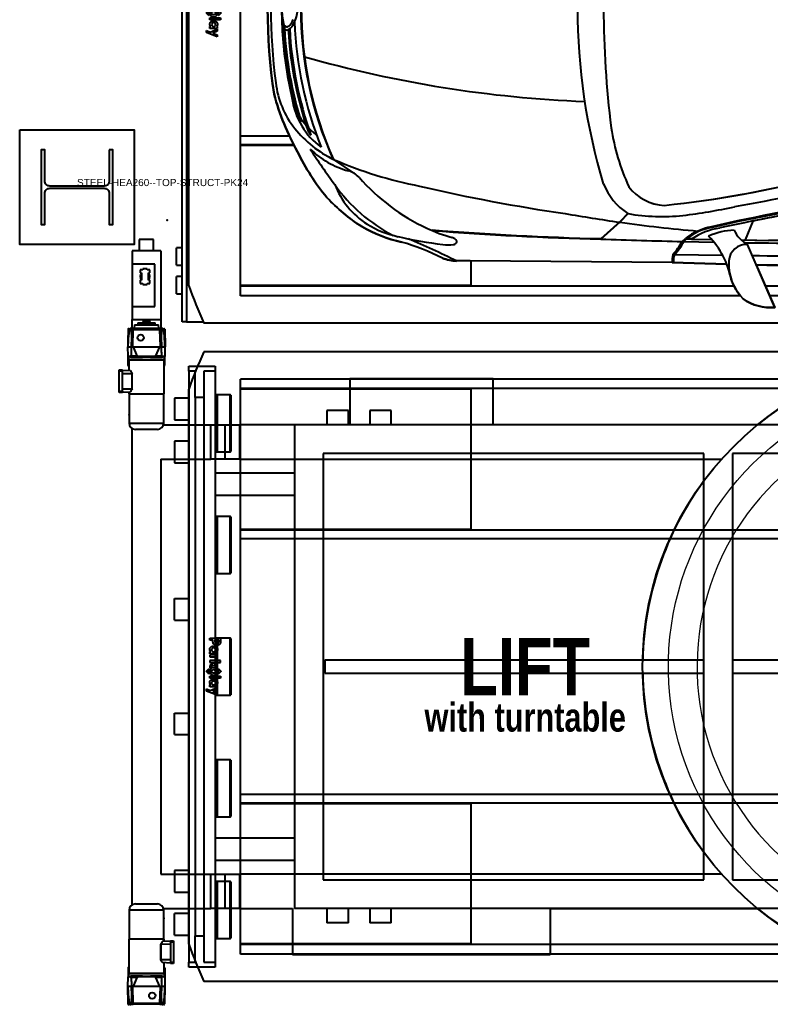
# Model space of a CAD drawing. Header units: millimetres. Extents: x 1600 to 11192, y 921 to 14160.
# Drawn here: x 4750.1 to 5012.2, y 5494.2 to 5838.5 of the extents above; entities that cross this region are included whole.
import ezdxf

# ---------------------------------------------------------------- set-up
doc = ezdxf.new("R2010")
doc.units = ezdxf.units.MM
doc.linetypes.add('PHANTOM', pattern=[12.7, 6.35, -1.27, 1.27, -1.27, 1.27, -1.27])
for name, color, linetype in [('PK24-LABEL', 7, 'Continuous'), ('PK24-LOGO', 7, 'Continuous'), ('PK24E', 7, 'Continuous'), ('PK24E-COMP-CAR', 7, 'Continuous'), ('PK24E-DATA', 7, 'Continuous'), ('PK24E-STRUCT-STEEL', 254, 'Continuous'), ('PKE24E-HIDDEN', 7, 'Continuous')]:
    doc.layers.add(name, color=color, linetype=linetype)
for name, color, linetype, true_color in [('PK24E-COMP-PALLET', 132, 'Continuous', 0x00b7c8), ('PK24E-HELPER', 253, 'PHANTOM', 0xa1a1a1), ('PK24E-SYS-LIFT', 31, 'Continuous', 0xffcc5a), ('PK24E-SYS-SHELF', 31, 'Continuous', 0xffcc5a)]:
    doc.layers.add(name, color=color, linetype=linetype, true_color=true_color)
doc.layers.add('PK24E-TTARROW', color=20, linetype='Continuous', lineweight=20, true_color=0xf54b32)
doc.styles.add('Impact', font='impact.ttf', dxfattribs={"height": 5})
doc.styles.get("Standard").update_dxf_attribs({"font": 'arial.ttf'})

# ---------------------------------------------------------------- blocks, each defined once
blk = doc.blocks.new('ELIFTTT-CHASIS--TOP-COMP-PKE24')
at = {"layer": 'PK24E-SYS-LIFT'}
for p, q in [((-284.75, 149.25), (-284.75, 145.25)), ((-283.91, 149.25), (-284.75, 149.25)), ((-279.75, 149.25), (-283.91, 149.25)), ((-279.75, 145.25), (-279.75, 149.25)), ((-287.25, 145.25), (-287.25, 140.65)), ((-277.25, 145.25), (-287.25, 145.25)), ((-277.25, 145.25), (-277.25, 121.25)), ((-279.35, 140.65), (-287.25, 140.65)), ((-287.25, 140.65), (-287.25, 125.85)), ((-284.4, 138.62), (-284.4, 137.52)), ((-283.48, 138.62), (-284.4, 138.62)), ((-283.48, 138.95), (-283.48, 138.62)), ((-282.02, 138.95), (-283.48, 138.95)), ((-282.02, 138.62), (-282.02, 138.95)), ((-281.1, 138.62), (-282.02, 138.62)), ((-281.1, 137.52), (-281.1, 138.62)), ((-279.35, 125.85), (-279.35, 140.65)), ((-284.4, 137.52), (-284.02, 137.52)), ((-284.4, 134.98), (-284.4, 133.88)), ((-284.02, 134.98), (-284.4, 134.98)), ((-284.02, 137.52), (-284.02, 134.98)), ((-281.48, 137.52), (-281.1, 137.52)), ((-281.48, 134.98), (-281.48, 137.52)), ((-281.1, 134.98), (-281.48, 134.98)), ((-281.1, 133.88), (-281.1, 134.98)), ((-284.4, 133.88), (-283.48, 133.88)), ((-283.48, 133.88), (-283.48, 133.55)), ((-283.48, 133.55), (-282.02, 133.55)), ((-282.02, 133.88), (-281.1, 133.88)), ((-282.02, 133.55), (-282.02, 133.88)), ((-287.25, 125.85), (-287.25, 121.25)), ((-287.25, 125.85), (-279.35, 125.85)), ((-287.25, 121.25), (-277.25, 121.25)), ((-287.25, 118.3), (-287.25, 121.25)), ((-283.4, 120.7), (-283.5, 120.6)), ((-283.5, 120.6), (-283.5, 120.1)), ((-281, 120.6), (-283.5, 120.6)), ((-283.4, 120.7), (-281.1, 120.7)), ((-283.25, 121.25), (-283.25, 120.7)), ((-281.25, 120.7), (-281.25, 121.25)), ((-281, 120.6), (-281.1, 120.7)), ((-281, 120.1), (-281, 120.6)), ((-277.25, 121.25), (-277.25, 118.3)), ((-288.64, 117.85), (-288.75, 111.75)), ((-288.44, 118.05), (-287.89, 118.05)), ((-287.82, 118.3), (-287.22, 118.3)), ((-287.46, 111.91), (-287.24, 117.91)), ((-287.22, 118.3), (-287.24, 117.91)), ((-286.95, 117.61), (-287.24, 117.91)), ((-287.24, 117.91), (-277.26, 117.91)), ((-287.22, 118.3), (-277.28, 118.3)), ((-286.95, 117.61), (-287.16, 111.91)), ((-277.55, 117.61), (-286.95, 117.61)), ((-286.47, 119.4), (-286.53, 118.3)), ((-286.47, 119.4), (-278.03, 119.4)), ((-285.25, 120.1), (-285.25, 119.4)), ((-285.25, 120.1), (-279.25, 120.1)), ((-279.25, 119.4), (-279.25, 120.1)), ((-277.97, 118.3), (-278.03, 119.4)), ((-277.26, 117.91), (-277.55, 117.61)), ((-277.34, 111.91), (-277.55, 117.61)), ((-277.26, 117.91), (-277.28, 118.3)), ((-277.28, 118.3), (-276.68, 118.3)), ((-277.26, 117.91), (-277.04, 111.91)), ((-276.61, 118.05), (-276.06, 118.05)), ((-275.86, 117.85), (-275.75, 111.75)), ((-288.56, 116.1), (-288.71, 111.75)), ((-288.62, 114.18), (-288.59, 114.17)), ((-288.54, 115.62), (-288.58, 115.63)), ((-288.56, 116.1), (-288.32, 116.1)), ((-276.18, 116.1), (-275.94, 116.1)), ((-275.79, 111.75), (-275.94, 116.1)), ((-288.83, 111.75), (-288.77, 108.41)), ((-288.83, 111.75), (-287.46, 111.75)), ((-287.53, 109.94), (-287.47, 111.69)), ((-287.47, 111.69), (-287.16, 111.91)), ((-287.46, 111.91), (-287.47, 111.69)), ((-287.09, 111.75), (-287.16, 111.91)), ((-287.09, 111.75), (-286.81, 111.75)), ((-285.44, 108.55), (-286.81, 111.75)), ((-286.81, 111.75), (-277.69, 111.75)), ((-277.69, 111.75), (-279.06, 108.55)), ((-277.69, 111.75), (-277.41, 111.75)), ((-277.41, 111.75), (-277.34, 111.91)), ((-277.03, 111.69), (-277.34, 111.91)), ((-277.04, 111.91), (-277.03, 111.69)), ((-277.04, 111.75), (-275.67, 111.75)), ((-276.97, 109.94), (-277.03, 111.69)), ((-275.73, 108.41), (-275.67, 111.75)), ((-288.77, 108.41), (-288.5, 108.14)), ((-288.77, 108.41), (-287.72, 108.41)), ((-288.64, 105.25), (-288.69, 108.33)), ((-288.5, 108.31), (-288.5, 107.35)), ((-288.5, 107.35), (-276, 107.35)), ((-288.4, 107.18), (-288.4, 103.44)), ((-288.4, 107.18), (-282.25, 107.18)), ((-287.72, 108.41), (-287.37, 108)), ((-287.37, 108), (-287.69, 108)), ((-287.67, 108.55), (-285.44, 108.55)), ((-285.07, 108), (-287.37, 108)), ((-285.44, 108.55), (-285.2, 108.41)), ((-285.2, 108.41), (-279.3, 108.41)), ((-285.2, 108.41), (-285.07, 108)), ((-283.65, 108), (-285.07, 108)), ((-282.25, 107.18), (-276.1, 107.18)), ((-279.43, 108), (-280.85, 108)), ((-279.3, 108.41), (-279.43, 108)), ((-277.13, 108), (-279.43, 108)), ((-279.3, 108.41), (-279.06, 108.55)), ((-279.06, 108.55), (-276.83, 108.55)), ((-276.78, 108.41), (-277.13, 108)), ((-276.81, 108), (-277.13, 108)), ((-276.78, 108.41), (-275.73, 108.41)), ((-276.1, 95.25), (-276.1, 107.18)), ((-276, 108.14), (-275.73, 108.41)), ((-276, 107.35), (-276, 108.31)), ((-275.86, 105.25), (-275.81, 108.33)), ((-291.75, 103.18), (-291.75, 103.68)), ((-291.75, 103.68), (-290.65, 103.68)), ((-290.65, 103.68), (-290.65, 103.18)), ((-290.65, 103.56), (-287.79, 103.41)), ((-288.44, 105.05), (-288.4, 105.05)), ((-276.1, 105.05), (-276.06, 105.05)), ((-291.75, 96.28), (-291.75, 103.18)), ((-290.65, 103.18), (-291.75, 103.18)), ((-290.65, 96.28), (-290.65, 103.18)), ((-290.65, 102.45), (-287.25, 102.38)), ((-287.25, 102.45), (-287.25, 102.38)), ((-287.25, 97.08), (-287.25, 102.38)), ((-287.25, 102.38), (-287.25, 102.38)), ((-287.2, 102.38), (-287.25, 102.38)), ((-287.2, 97.08), (-287.2, 102.38)), ((-161.2, 100.5), (-211.2, 100.5)), ((-211.2, 100.5), (-211.2, 84.5)), ((-161.2, 84.5), (-161.2, 100.5)), ((-290.65, 97), (-287.25, 97.08)), ((-287.25, 97.08), (-287.25, 97.08)), ((-287.25, 97.01), (-287.25, 97.08)), ((-287.2, 97.08), (-287.25, 97.08)), ((-291.75, 95.78), (-291.75, 96.28)), ((-291.75, 96.28), (-290.65, 96.28)), ((-290.65, 95.78), (-291.75, 95.78)), ((-290.65, 96.28), (-290.65, 95.78)), ((-290.65, 95.9), (-287.79, 96.05)), ((-288.4, 96.02), (-288.4, 95.25)), ((-288.4, 95.25), (-276.1, 95.25)), ((-288.3, 95.25), (-288.3, 88.12)), ((-276.2, 85.1), (-276.2, 95.25)), ((-288.3, 88.12), (-288.3, 87.8)), ((-288.3, 87.8), (-288.3, 85.1)), ((-288.3, 85.1), (-276.2, 85.1)), ((-287.25, -83.22), (-287.25, 83.22)), ((-278.4, 82.9), (-286.1, 82.9)), ((-276.28, 84.5), (-259.75, 84.5)), ((-259.75, 72.5), (-259.75, 84.5)), ((-259.75, 84.5), (-254.75, 84.5)), ((-254.75, 72.5), (-254.75, 84.5)), ((-254.75, 84.5), (-249.75, 84.5)), ((-249.75, 84.5), (-249.75, 72.5)), ((-211.2, 84.5), (-249.75, 84.5)), ((-68.85, 84.5), (-161.2, 84.5)), ((-277.25, 72.5), (-277.25, -72.5)), ((-277.25, 72.5), (-259.75, 72.5)), ((-254.75, 72.5), (-259.75, 72.5)), ((-249.75, 72.5), (-254.75, 72.5)), ((-249.75, 72.5), (-81.39, 72.5)), ((-277.25, -72.5), (-259.75, -72.5)), ((-259.75, -84.5), (-259.75, -72.5)), ((-259.75, -72.5), (-254.75, -72.5)), ((-254.75, -84.5), (-254.75, -72.5)), ((-254.75, -72.5), (-249.75, -72.5)), ((-249.75, -72.5), (-249.75, -84.5)), ((-81.39, -72.5), (-249.75, -72.5)), ((-288.3, -85.1), (-288.3, -95.25)), ((-276.2, -85.1), (-288.3, -85.1)), ((-286.1, -82.9), (-278.4, -82.9)), ((-276.28, -84.5), (-259.75, -84.5)), ((-276.2, -87.8), (-276.2, -85.1)), ((-254.75, -84.5), (-259.75, -84.5)), ((-249.75, -84.5), (-254.75, -84.5)), ((-249.75, -84.5), (-231.25, -84.5)), ((-231.25, -84.5), (-231.25, -100.5)), ((-141.25, -84.5), (-68.85, -84.5)), ((-141.25, -84.5), (-141.25, -100.5)), ((-276.2, -88.12), (-276.2, -87.8)), ((-276.2, -95.25), (-276.2, -88.12)), ((-288.4, -95.25), (-288.4, -107.18)), ((-276.1, -95.25), (-288.4, -95.25)), ((-273.85, -95.9), (-276.71, -96.05)), ((-276.1, -96.02), (-276.1, -95.25)), ((-273.85, -96.28), (-273.85, -95.78)), ((-273.85, -95.78), (-272.75, -95.78)), ((-272.75, -96.28), (-273.85, -96.28)), ((-273.85, -96.28), (-273.85, -103.18)), ((-272.75, -95.78), (-272.75, -96.28)), ((-272.75, -96.28), (-272.75, -103.18)), ((-277.3, -97.08), (-277.3, -102.38)), ((-277.3, -97.08), (-277.25, -97.08)), ((-273.85, -97), (-277.25, -97.08)), ((-277.25, -97.01), (-277.25, -97.08)), ((-277.25, -97.08), (-277.25, -102.38)), ((-277.25, -97.08), (-277.25, -97.08)), ((-277.3, -102.38), (-277.25, -102.38)), ((-273.85, -102.45), (-277.25, -102.38)), ((-277.25, -102.38), (-277.25, -102.38)), ((-277.25, -102.45), (-277.25, -102.38)), ((-273.85, -103.18), (-272.75, -103.18)), ((-273.85, -103.68), (-273.85, -103.18)), ((-272.75, -103.18), (-272.75, -103.68)), ((-231.25, -100.5), (-141.25, -100.5)), ((-288.64, -105.25), (-288.69, -108.33)), ((-288.4, -105.05), (-288.44, -105.05)), ((-273.85, -103.56), (-276.71, -103.41)), ((-276.1, -107.18), (-276.1, -103.44)), ((-276.06, -105.05), (-276.1, -105.05)), ((-275.86, -105.25), (-275.81, -108.33)), ((-272.75, -103.68), (-273.85, -103.68)), ((-288.77, -108.41), (-288.83, -111.75)), ((-288.5, -108.14), (-288.77, -108.41)), ((-287.72, -108.41), (-288.77, -108.41)), ((-288.5, -107.35), (-288.5, -108.31)), ((-276, -107.35), (-288.5, -107.35)), ((-282.25, -107.18), (-288.4, -107.18)), ((-287.72, -108.41), (-287.37, -108)), ((-287.69, -108), (-287.37, -108)), ((-285.44, -108.55), (-287.67, -108.55)), ((-287.53, -109.94), (-287.47, -111.69)), ((-287.37, -108), (-285.07, -108)), ((-286.81, -111.75), (-285.44, -108.55)), ((-285.2, -108.41), (-285.44, -108.55)), ((-285.2, -108.41), (-285.07, -108)), ((-279.3, -108.41), (-285.2, -108.41)), ((-285.07, -108), (-283.65, -108)), ((-276.1, -107.18), (-282.25, -107.18)), ((-280.85, -108), (-279.43, -108)), ((-279.3, -108.41), (-279.43, -108)), ((-279.43, -108), (-277.13, -108)), ((-279.06, -108.55), (-279.3, -108.41)), ((-279.06, -108.55), (-277.69, -111.75)), ((-276.83, -108.55), (-279.06, -108.55)), ((-276.78, -108.41), (-277.13, -108)), ((-277.13, -108), (-276.81, -108)), ((-276.97, -109.94), (-277.03, -111.69)), ((-275.73, -108.41), (-276.78, -108.41)), ((-276, -108.31), (-276, -107.35)), ((-275.73, -108.41), (-276, -108.14)), ((-275.67, -111.75), (-275.73, -108.41)), ((-287.46, -111.75), (-288.83, -111.75)), ((-288.64, -117.85), (-288.75, -111.75)), ((-288.71, -111.75), (-288.56, -116.1)), ((-287.47, -111.69), (-287.16, -111.91)), ((-287.46, -111.91), (-287.47, -111.69)), ((-287.24, -117.91), (-287.46, -111.91)), ((-287.09, -111.75), (-287.16, -111.91)), ((-287.16, -111.91), (-286.95, -117.61)), ((-286.81, -111.75), (-287.09, -111.75)), ((-277.69, -111.75), (-286.81, -111.75)), ((-277.41, -111.75), (-277.69, -111.75)), ((-277.55, -117.61), (-277.34, -111.91)), ((-277.41, -111.75), (-277.34, -111.91)), ((-277.03, -111.69), (-277.34, -111.91)), ((-277.04, -111.91), (-277.26, -117.91)), ((-277.04, -111.91), (-277.03, -111.69)), ((-275.67, -111.75), (-277.04, -111.75)), ((-275.94, -116.1), (-275.79, -111.75)), ((-275.86, -117.85), (-275.75, -111.75)), ((-288.32, -116.1), (-288.56, -116.1)), ((-275.94, -116.1), (-276.18, -116.1)), ((-275.96, -115.62), (-275.92, -115.63)), ((-275.88, -114.18), (-275.91, -114.17)), ((-287.89, -118.05), (-288.44, -118.05)), ((-287.24, -117.91), (-286.95, -117.61)), ((-277.26, -117.91), (-287.24, -117.91)), ((-287.24, -117.91), (-287.22, -118.3)), ((-286.95, -117.61), (-277.55, -117.61)), ((-277.55, -117.61), (-277.26, -117.91)), ((-277.28, -118.3), (-277.26, -117.91)), ((-276.06, -118.05), (-276.61, -118.05))]:
    blk.add_line(p, q, dxfattribs=at)
for centre, radius in [((-284.25, 114.91), 1.1), ((0, 0), 109), ((-280.25, -114.91), 1.1)]:
    blk.add_circle(centre, radius, dxfattribs=at)
for centre, radius, start, end in [((-282.75, 136.25), 1.72, 137.63, 222.37), ((-282.75, 136.25), 1.72, 317.63, 42.37), ((-288.44, 117.85), 0.2, 90, 179), ((-287.75, 117), 0.45, 132.2453, 204.5747), ((-276.75, 117), 0.45, 335.4253, 47.7547), ((-276.06, 117.85), 0.2, 1, 90), ((-288.3, 107.35), 0.2, 180, 240), ((-282.25, 101.91), 6.25, 77.0707, 102.9293), ((-276.2, 107.35), 0.2, 300, 0), ((-288.44, 105.25), 0.2, 181, 270), ((-276.06, 105.25), 0.2, 270, 359), ((-282.25, 106.03), 6.15, 215.6016, 216.4055), ((-282.25, 93.43), 6.15, 143.5945, 144.3984), ((-286.1, 85.1), 2.2, 180, 270), ((-278.4, 85.1), 2.2, 270, 0), ((-286.1, -85.1), 2.2, 90, 180), ((-278.4, -85.1), 2.2, 0, 90), ((-282.25, -93.43), 6.15, 323.5945, 324.3984), ((-282.25, -106.03), 6.15, 35.6016, 36.4055), ((-288.44, -105.25), 0.2, 90, 179), ((-276.06, -105.25), 0.2, 1, 90), ((-288.3, -107.35), 0.2, 120, 180), ((-282.25, -101.91), 6.25, 257.0707, 282.9293), ((-276.2, -107.35), 0.2, 0, 60), ((-287.75, -117), 0.45, 155.4253, 227.7547), ((-276.75, -117), 0.45, 312.2453, 24.5747), ((-288.44, -117.85), 0.2, 181, 270), ((-276.06, -117.85), 0.2, 270, 359)]:
    blk.add_arc(centre, radius, start, end, dxfattribs=at)
for centre, major_axis, ratio, start_param, end_param in [((-258.83, 111.06), (0, 29.91), 0.99939, 1.327153, 1.396535), ((-305.67, 111.06), (0, 29.91), 0.99939, 4.886651, 4.956033), ((-259.13, 85.52), (-26.34, 26.35), 0.507159, 0.207962, 0.215452), ((-259.93, 27.64), (-17.65, 106.42), 0.210216, 0.652517, 0.672911), ((-304.57, 27.64), (17.65, 106.42), 0.210212, 5.610299, 5.630699), ((-305.37, 85.52), (26.34, 26.35), 0.507143, 6.067743, 6.075233), ((-282.25, 105.66), (-4.43, 4.6), 0.92858, 1.214489, 1.388243), ((-282.25, 93.8), (4.43, 4.6), 0.92858, 1.75335, 1.927104), ((-282.25, -93.8), (4.43, 4.6), 0.92858, 4.894943, 5.068696), ((-282.25, -105.66), (-4.43, 4.6), 0.92858, 4.356082, 4.529835), ((-259.13, -85.52), (26.34, 26.35), 0.507143, 2.92615, 2.93364), ((-259.93, -27.64), (17.65, 106.42), 0.210212, 2.468706, 2.489106), ((-304.57, -27.64), (-17.65, 106.42), 0.210216, 3.79411, 3.814504), ((-305.37, -85.52), (-26.34, 26.35), 0.507159, 3.349555, 3.357045), ((-258.83, -111.06), (0, 29.91), 0.99939, 1.745058, 1.81444), ((-305.67, -111.06), (0, 29.91), 0.99939, 4.468745, 4.538127)]:
    blk.add_ellipse(centre, major_axis=major_axis, ratio=ratio, start_param=start_param, end_param=end_param, dxfattribs=at)
for points, knots in [([(-282.41, 121.25), (-282.39, 121.24), (-282.34, 121.21), (-282.25, 121.2), (-282.16, 121.21), (-282.11, 121.24), (-282.09, 121.25)], [0, 0, 0, 0, 0.230406, 0.49981, 0.78779, 1, 1, 1, 1]), ([(-287.82, 118.3), (-287.82, 118.3), (-287.83, 118.3), (-287.83, 118.28), (-287.83, 118.28)], [0, 0, 0, 0, 0.487803, 1, 1, 1, 1]), ([(-276.67, 118.28), (-276.67, 118.28), (-276.67, 118.3), (-276.68, 118.3), (-276.68, 118.3)], [0, 0, 0, 0, 0.485402, 1, 1, 1, 1]), ([(-288.61, 114.18), (-288.61, 114.18), (-288.61, 114.16), (-288.61, 114.22), (-288.6, 114.37), (-288.6, 114.62), (-288.6, 114.9), (-288.59, 115.18), (-288.59, 115.43), (-288.58, 115.58), (-288.58, 115.64), (-288.58, 115.63), (-288.58, 115.63)], [0, 0, 0, 0, 0.000422, 0.125216, 0.249969, 0.374831, 0.499914, 0.625089, 0.750116, 0.875001, 0.999834, 1, 1, 1, 1]), ([(-288.58, 115.24), (-288.58, 115.23), (-288.58, 115.15), (-288.59, 114.97), (-288.6, 114.73), (-288.6, 114.53), (-288.6, 114.43), (-288.6, 114.39)], [0, 0, 0, 0, 0.041978, 0.306281, 0.570431, 0.834353, 1, 1, 1, 1]), ([(-288.6, 114.39), (-288.6, 114.33), (-288.6, 114.24), (-288.59, 114.21), (-288.59, 114.2)], [0, 0, 0, 0, 0.571187, 1, 1, 1, 1]), ([(-288.58, 114.19), (-288.58, 114.19), (-288.57, 114.2), (-288.56, 114.28), (-288.54, 114.44), (-288.53, 114.66), (-288.51, 114.9), (-288.51, 115.15), (-288.51, 115.36), (-288.52, 115.53), (-288.53, 115.62), (-288.53, 115.62), (-288.54, 115.61)], [0, 0, 0, 0, 0.009511, 0.124893, 0.240611, 0.356456, 0.472081, 0.587302, 0.702221, 0.817124, 0.932235, 1, 1, 1, 1]), ([(-288.26, 116.25), (-288.27, 116.21), (-288.29, 116.14), (-288.31, 116.1), (-288.31, 116.1), (-288.32, 116.1)], [0, 0, 0, 0, 0.432931, 0.865827, 1, 1, 1, 1]), ([(-276.18, 116.1), (-276.19, 116.11), (-276.21, 116.12), (-276.22, 116.18), (-276.23, 116.23), (-276.24, 116.25)], [0, 0, 0, 0, 0.43316, 0.866325, 1, 1, 1, 1]), ([(-287.69, 108), (-287.78, 108.05), (-288, 108.18), (-288.21, 108.29), (-288.35, 108.34), (-288.43, 108.36), (-288.47, 108.35), (-288.5, 108.34), (-288.5, 108.31), (-288.5, 108.31)], [0, 0, 0, 0, 0.189659, 0.44506, 0.57653, 0.707999, 0.799497, 0.930008, 1, 1, 1, 1]), ([(-276, 108.31), (-276, 108.31), (-276, 108.34), (-276.02, 108.35), (-276.08, 108.36), (-276.16, 108.34), (-276.27, 108.29), (-276.41, 108.23), (-276.58, 108.14), (-276.73, 108.05), (-276.81, 108)], [0, 0, 0, 0, 0.053259, 0.184632, 0.316005, 0.44367, 0.571338, 0.702705, 0.834078, 1, 1, 1, 1]), ([(-288.3, 87.8), (-288.3, 87.8), (-288.3, 87.81), (-288.3, 87.83), (-288.3, 87.87), (-288.3, 87.92), (-288.3, 87.98), (-288.3, 88.03), (-288.3, 88.08), (-288.3, 88.11), (-288.3, 88.12), (-288.3, 88.12), (-288.3, 88.12)], [0, 0, 0, 0, 0.106425, 0.212833, 0.319705, 0.427399, 0.535627, 0.64388, 0.751778, 0.859172, 0.966191, 1, 1, 1, 1]), ([(-276.2, -87.8), (-276.2, -87.8), (-276.2, -87.81), (-276.2, -87.83), (-276.2, -87.87), (-276.2, -87.92), (-276.2, -87.98), (-276.2, -88.03), (-276.2, -88.08), (-276.2, -88.11), (-276.2, -88.12), (-276.2, -88.12), (-276.2, -88.12)], [0, 0, 0, 0, 0.106425, 0.212833, 0.319704, 0.427399, 0.535627, 0.643879, 0.751778, 0.859172, 0.966191, 1, 1, 1, 1]), ([(-288.5, -108.31), (-288.5, -108.31), (-288.5, -108.34), (-288.48, -108.35), (-288.42, -108.36), (-288.34, -108.34), (-288.23, -108.29), (-288.09, -108.23), (-287.92, -108.14), (-287.77, -108.05), (-287.69, -108)], [0, 0, 0, 0, 0.053259, 0.184632, 0.316005, 0.44367, 0.571338, 0.702705, 0.834078, 1, 1, 1, 1]), ([(-276.81, -108), (-276.72, -108.05), (-276.5, -108.18), (-276.29, -108.29), (-276.15, -108.34), (-276.07, -108.36), (-276.03, -108.35), (-276, -108.34), (-276, -108.31), (-276, -108.31)], [0, 0, 0, 0, 0.189659, 0.44506, 0.57653, 0.707999, 0.799497, 0.930008, 1, 1, 1, 1]), ([(-288.32, -116.1), (-288.31, -116.11), (-288.29, -116.12), (-288.28, -116.18), (-288.27, -116.23), (-288.26, -116.25)], [0, 0, 0, 0, 0.43316, 0.866317, 1, 1, 1, 1]), ([(-276.24, -116.25), (-276.23, -116.21), (-276.21, -116.14), (-276.19, -116.1), (-276.19, -116.1), (-276.18, -116.1)], [0, 0, 0, 0, 0.432931, 0.865827, 1, 1, 1, 1]), ([(-275.92, -114.19), (-275.92, -114.19), (-275.93, -114.2), (-275.94, -114.28), (-275.96, -114.44), (-275.97, -114.66), (-275.99, -114.9), (-275.99, -115.15), (-275.99, -115.36), (-275.98, -115.53), (-275.97, -115.62), (-275.97, -115.62), (-275.96, -115.61)], [0, 0, 0, 0, 0.009511, 0.124894, 0.240611, 0.356456, 0.472081, 0.587302, 0.702221, 0.817124, 0.932235, 1, 1, 1, 1]), ([(-275.89, -114.18), (-275.89, -114.18), (-275.89, -114.16), (-275.89, -114.22), (-275.9, -114.37), (-275.9, -114.62), (-275.9, -114.9), (-275.91, -115.18), (-275.91, -115.43), (-275.92, -115.58), (-275.92, -115.64), (-275.92, -115.63), (-275.92, -115.63)], [0, 0, 0, 0, 0.000422, 0.125216, 0.249969, 0.374831, 0.499914, 0.625089, 0.750116, 0.875001, 0.999834, 1, 1, 1, 1]), ([(-275.92, -115.24), (-275.92, -115.23), (-275.92, -115.15), (-275.91, -114.97), (-275.9, -114.73), (-275.9, -114.53), (-275.9, -114.43), (-275.9, -114.39)], [0, 0, 0, 0, 0.041978, 0.30628, 0.570431, 0.834353, 1, 1, 1, 1]), ([(-275.9, -114.39), (-275.9, -114.33), (-275.9, -114.24), (-275.91, -114.21), (-275.91, -114.2)], [0, 0, 0, 0, 0.571187, 1, 1, 1, 1]), ([(-287.83, -118.28), (-287.83, -118.28), (-287.83, -118.3), (-287.82, -118.3), (-287.82, -118.3)], [0, 0, 0, 0, 0.485402, 1, 1, 1, 1]), ([(-276.68, -118.3), (-276.68, -118.3), (-276.67, -118.3), (-276.67, -118.28), (-276.67, -118.28)], [0, 0, 0, 0, 0.487803, 1, 1, 1, 1])]:
    blk.add_open_spline(points, degree=3, knots=knots, dxfattribs=at)
blk = doc.blocks.new('ELIFTTT-TT--TOP-COMP-PKE24')
at = {"layer": 'PK24E-SYS-LIFT'}
for p, q in [((-267.5, 103.22), (-267.5, 105)), ((-267.5, 105), (-258.3, 105)), ((-258.3, 105), (-258.3, 103.22)), ((-265.25, 103.22), (-267.5, 103.22)), ((-267.5, 103.22), (-267.5, -103.22)), ((-265.25, 94), (-265.25, 103.22)), ((-258.3, 103.22), (-262.25, 103.22)), ((-262.25, 103.22), (-262.25, 94)), ((-258.3, 103.22), (-258.3, -103.22)), ((-267.5, 93.75), (-272.5, 93.75)), ((-272.5, 93.75), (-272.5, 86.25)), ((-262.25, 94), (-265.25, 94)), ((-265.25, 94), (-265.25, -94)), ((-262.25, 94), (-262.25, -94)), ((-257.8, 75.2), (-257.8, 94.8)), ((-253, 95), (-257.6, 95)), ((-257.6, 95), (-257.6, 75)), ((-253, 75), (-253, 95)), ((-252.8, 94.8), (-252.8, 75.2)), ((-272.5, 86.25), (-267.5, 86.25)), ((-257.8, 88), (-258.3, 88)), ((-219.25, 89.5), (-219.25, 84.5)), ((-211.75, 89.5), (-219.25, 89.5)), ((-211.75, 84.5), (-211.75, 89.5)), ((-204.25, 89.5), (-204.25, 84.5)), ((-196.75, 89.5), (-204.25, 89.5)), ((-196.75, 84.5), (-196.75, 89.5)), ((-230.5, 84.5), (-230.5, -84.5)), ((230.5, 84.5), (-230.5, 84.5)), ((-258.3, 82), (-257.8, 82)), ((-267.5, 78.75), (-272.5, 78.75)), ((-272.5, 78.75), (-272.5, 71.25)), ((-257.6, 75), (-253, 75)), ((-87.6, 74.5), (-220.5, 74.5)), ((-220.5, 74.5), (-220.5, -74.5)), ((-87.6, -74.5), (-87.6, 74.5)), ((77.6, 74.5), (-77.6, 74.5)), ((-77.6, 74.5), (-77.6, -74.5)), ((-272.5, 71.25), (-267.5, 71.25)), ((-258.3, 67.75), (-230.5, 67.75)), ((-230.5, 59.75), (-258.3, 59.75)), ((-257.8, 32.7), (-257.8, 52.3)), ((-253, 52.5), (-257.6, 52.5)), ((-257.6, 52.5), (-257.6, 32.5)), ((-253, 32.5), (-253, 52.5)), ((-252.8, 52.3), (-252.8, 32.7)), ((-257.8, 45.5), (-258.3, 45.5)), ((-258.3, 39.5), (-257.8, 39.5)), ((-257.6, 32.5), (-253, 32.5)), ((-272.5, 16.25), (-272.5, 23.75)), ((-272.5, 23.75), (-267.5, 23.75)), ((-272.5, 16.25), (-267.5, 16.25)), ((-257.8, -9.8), (-257.8, 9.8)), ((-253, 10), (-257.6, 10)), ((-257.6, 10), (-257.6, -10)), ((-253, -10), (-253, 10)), ((-252.8, 9.8), (-252.8, -9.8)), ((-257.8, 3), (-258.3, 3)), ((-87.6, 2.25), (-220, 2.25)), ((-220, 2.25), (-220, -2.25)), ((-59.96, 2.25), (-77.6, 2.25)), ((-258.3, -3), (-257.8, -3)), ((-220, -2.25), (-87.6, -2.25)), ((-77.6, -2.25), (-59.96, -2.25)), ((-257.6, -10), (-253, -10)), ((-272.5, -16.25), (-267.5, -16.25)), ((-272.5, -23.75), (-272.5, -16.25)), ((-272.5, -23.75), (-267.5, -23.75)), ((-257.8, -52.3), (-257.8, -32.7)), ((-253, -32.5), (-257.6, -32.5)), ((-257.6, -32.5), (-257.6, -52.5)), ((-253, -52.5), (-253, -32.5)), ((-252.8, -32.7), (-252.8, -52.3)), ((-257.8, -39.5), (-258.3, -39.5)), ((-258.3, -45.5), (-257.8, -45.5)), ((-257.6, -52.5), (-253, -52.5)), ((-258.3, -59.75), (-230.5, -59.75)), ((-230.5, -67.75), (-258.3, -67.75)), ((-267.5, -71.25), (-272.5, -71.25)), ((-272.5, -71.25), (-272.5, -78.75)), ((-257.8, -94.8), (-257.8, -75.2)), ((-253, -75), (-257.6, -75)), ((-257.6, -75), (-257.6, -95)), ((-253, -95), (-253, -75)), ((-252.8, -75.2), (-252.8, -94.8)), ((-220.5, -74.5), (-87.6, -74.5)), ((-77.6, -74.5), (77.6, -74.5)), ((-272.5, -78.75), (-267.5, -78.75)), ((-257.8, -82), (-258.3, -82)), ((230.5, -84.5), (-230.5, -84.5)), ((-219.25, -84.5), (-219.25, -89.5)), ((-211.75, -89.5), (-211.75, -84.5)), ((-204.25, -84.5), (-204.25, -89.5)), ((-196.75, -89.5), (-196.75, -84.5)), ((-267.5, -86.25), (-272.5, -86.25)), ((-272.5, -93.75), (-272.5, -86.25)), ((-258.3, -88), (-257.8, -88)), ((-211.75, -89.5), (-219.25, -89.5)), ((-196.75, -89.5), (-204.25, -89.5)), ((-272.5, -93.75), (-267.5, -93.75)), ((-265.25, -94), (-262.25, -94)), ((-265.25, -103.22), (-265.25, -94)), ((-262.25, -94), (-262.25, -103.22)), ((-257.6, -95), (-253, -95)), ((-267.5, -103.22), (-265.25, -103.22)), ((-267.5, -105), (-267.5, -103.22)), ((-262.25, -103.22), (-258.3, -103.22)), ((-258.3, -103.22), (-258.3, -105)), ((-258.3, -105), (-267.5, -105))]:
    blk.add_line(p, q, dxfattribs=at)
for centre, radius, start, end in [((0, 0), 109, 50.8258, 129.1742), ((-257.6, 94.8), 0.2, 90, 180), ((-253, 94.8), 0.2, 0, 90), ((-257.6, 75.2), 0.2, 180, 270), ((-253, 75.2), 0.2, 270, 0), ((0, 0), 109, 143.482, 178.8172), ((-257.6, 52.3), 0.2, 90, 180), ((-253, 52.3), 0.2, 0, 90), ((-257.6, 32.7), 0.2, 180, 270), ((-253, 32.7), 0.2, 270, 0), ((-257.6, 9.8), 0.2, 90, 180), ((-253, 9.8), 0.2, 0, 90), ((0, 0), 109, 181.1828, 216.518), ((-257.6, -9.8), 0.2, 180, 270), ((-253, -9.8), 0.2, 270, 0), ((-257.6, -32.7), 0.2, 90, 180), ((-253, -32.7), 0.2, 0, 90), ((-257.6, -52.3), 0.2, 180, 270), ((-253, -52.3), 0.2, 270, 0), ((-257.6, -75.2), 0.2, 90, 180), ((-253, -75.2), 0.2, 0, 90), ((0, 0), 109, 230.8258, 309.1742), ((-257.6, -94.8), 0.2, 180, 270), ((-253, -94.8), 0.2, 270, 0)]:
    blk.add_arc(centre, radius, start, end, dxfattribs=at)
blk = doc.blocks.new('LOGO----DECOR-PK24')
at = {"layer": 'PK24-LOGO'}
for p, q in [((-10, 2.13), (-8.71, 2.13)), ((-10, -1.62), (-10, 2.13)), ((-9.29, 1.47), (-9.29, 0.11)), ((-8.76, 1.47), (-9.29, 1.47)), ((-9.29, 0.11), (-8.76, 0.11)), ((-8.61, 1.46), (-8.76, 1.47)), ((-8.76, 0.11), (-8.61, 0.13)), ((-8.71, 2.13), (-8.43, 2.11)), ((-8.48, 1.42), (-8.61, 1.46)), ((-8.61, 0.13), (-8.48, 0.17)), ((-8.36, 1.35), (-8.48, 1.42)), ((-8.48, 0.17), (-8.36, 0.23)), ((-8.43, 2.11), (-8.3, 2.07)), ((-8.26, 1.27), (-8.36, 1.35)), ((-8.36, 0.23), (-8.26, 0.31)), ((-8.3, 2.07), (-8.17, 2.03)), ((-8.19, 1.17), (-8.26, 1.27)), ((-8.26, 0.31), (-8.19, 0.41)), ((-8.13, 1.05), (-8.19, 1.17)), ((-8.19, 0.41), (-8.13, 0.53)), ((-8.17, 2.03), (-7.94, 1.9)), ((-8.09, 0.93), (-8.13, 1.05)), ((-8.13, 0.53), (-8.09, 0.66)), ((-8.08, 0.79), (-8.09, 0.93)), ((-8.09, 0.66), (-8.08, 0.79)), ((-7.94, 1.9), (-7.74, 1.74)), ((-7.74, 1.74), (-7.58, 1.55)), ((-7.58, 0.04), (-7.74, -0.16)), ((-7.58, 1.55), (-7.46, 1.32)), ((-7.46, 0.27), (-7.58, 0.04)), ((-7.46, 1.32), (-7.38, 1.06)), ((-7.38, 0.52), (-7.46, 0.27)), ((-7.38, 1.06), (-7.36, 0.79)), ((-7.36, 0.79), (-7.38, 0.52)), ((-7.19, -0.02), (-7.16, 0.13)), ((-7.16, 0.13), (-7.11, 0.26)), ((-7.11, 0.26), (-6.98, 0.49)), ((-6.98, 0.49), (-6.82, 0.68)), ((-6.82, 0.68), (-6.62, 0.82)), ((-6.62, 0.82), (-6.41, 0.92)), ((-6.42, 0.06), (-6.48, -0.05)), ((-6.33, 0.17), (-6.42, 0.06)), ((-6.41, 0.92), (-6.19, 0.98)), ((-6.23, 0.25), (-6.33, 0.17)), ((-6.11, 0.31), (-6.23, 0.25)), ((-6.19, 0.98), (-5.97, 1)), ((-5.98, 0.35), (-6.11, 0.31)), ((-5.84, 0.36), (-5.98, 0.35)), ((-5.97, 1), (-5.74, 0.98)), ((-5.71, 0.35), (-5.84, 0.36)), ((-5.74, 0.98), (-5.53, 0.92)), ((-5.58, 0.31), (-5.71, 0.35)), ((-5.47, 0.24), (-5.58, 0.31)), ((-5.53, 0.92), (-5.35, 0.82)), ((-5.37, 0.16), (-5.47, 0.24)), ((-5.29, 0.06), (-5.37, 0.16)), ((-5.35, 0.82), (-5.21, 0.7)), ((-5.23, -0.06), (-5.29, 0.06)), ((-5.21, 0.7), (-5.21, 0.95)), ((-5.21, 0.95), (-4.5, 0.95)), ((-4.5, 0.95), (-4.5, -1.62)), ((-3.41, 0.95), (-4.11, 0.95)), ((-4.11, 0.95), (-4.11, -1.62)), ((-3.41, 0.53), (-3.41, 0.95)), ((-3.36, 0.62), (-3.41, 0.53)), ((-3.37, -0.03), (-3.32, 0.06)), ((-3.29, 0.71), (-3.36, 0.62)), ((-3.32, 0.06), (-3.26, 0.13)), ((-3.22, 0.78), (-3.29, 0.71)), ((-3.26, 0.13), (-3.19, 0.19)), ((-3.14, 0.84), (-3.22, 0.78)), ((-3.19, 0.19), (-3.11, 0.23)), ((-3.05, 0.89), (-3.14, 0.84)), ((-3.11, 0.23), (-3.02, 0.26)), ((-2.94, 0.92), (-3.05, 0.89)), ((-3.02, 0.26), (-2.92, 0.27)), ((-2.83, 0.94), (-2.94, 0.92)), ((-2.92, 0.27), (-2.42, 0.27)), ((-2.7, 0.95), (-2.83, 0.94)), ((-2.42, 0.95), (-2.7, 0.95)), ((-2.42, 0.27), (-2.42, 0.95)), ((-1.42, 2.13), (-2.13, 2.13)), ((-2.13, 2.13), (-2.13, -1.62)), ((-1.42, -1.62), (-1.42, 2.13)), ((-0.37, 0.95), (-1.42, -0.33)), ((-0.61, -0.33), (0.44, 0.95)), ((0.44, 0.95), (-0.37, 0.95)), ((0.44, 0.19), (0.36, -0.06)), ((0.56, 0.41), (0.44, 0.19)), ((0.72, 0.61), (0.56, 0.41)), ((0.92, 0.77), (0.72, 0.61)), ((0.77, 1.32), (0.79, 1.37)), ((0.78, 1.26), (0.77, 1.32)), ((0.81, 1.24), (0.78, 1.26)), ((0.79, 1.37), (1.61, 2.19)), ((0.85, 1.23), (0.81, 1.24)), ((0.89, 1.24), (0.85, 1.23)), ((1.07, 1.32), (0.89, 1.24)), ((1.15, 0.9), (0.92, 0.77)), ((1.27, 1.37), (1.07, 1.32)), ((1.07, -0.08), (1.13, 0.03)), ((1.13, 0.03), (1.21, 0.12)), ((1.4, 0.98), (1.15, 0.9)), ((1.21, 0.12), (1.3, 0.2)), ((1.46, 1.41), (1.27, 1.37)), ((1.3, 0.2), (1.41, 0.26)), ((1.67, 1), (1.4, 0.98)), ((1.41, 0.26), (1.54, 0.3)), ((1.67, 1.42), (1.46, 1.41)), ((1.54, 0.3), (1.67, 0.31)), ((1.61, 2.19), (1.67, 2.21)), ((1.67, 2.21), (1.73, 2.19)), ((1.87, 1.41), (1.67, 1.42)), ((1.94, 0.98), (1.67, 1)), ((1.67, 0.31), (1.8, 0.3)), ((1.73, 2.19), (2.54, 1.37)), ((1.8, 0.3), (1.92, 0.26)), ((2.07, 1.37), (1.87, 1.41)), ((1.92, 0.26), (2.03, 0.2)), ((2.19, 0.9), (1.94, 0.98)), ((2.03, 0.2), (2.13, 0.12)), ((2.26, 1.32), (2.07, 1.37)), ((2.13, 0.12), (2.2, 0.03)), ((2.41, 0.77), (2.19, 0.9)), ((2.2, 0.03), (2.26, -0.08)), ((2.45, 1.24), (2.26, 1.32)), ((2.61, 0.61), (2.41, 0.77)), ((2.48, 1.23), (2.45, 1.24)), ((2.52, 1.24), (2.48, 1.23)), ((2.55, 1.26), (2.52, 1.24)), ((2.54, 1.37), (2.57, 1.32)), ((2.57, 1.32), (2.55, 1.26)), ((2.78, 0.41), (2.61, 0.61)), ((2.9, 0.19), (2.78, 0.41)), ((2.98, -0.06), (2.9, 0.19)), ((3.31, 2.13), (4.01, 2.13)), ((3.31, -1.62), (3.31, 2.13)), ((4.01, 2.13), (4.01, -1.62)), ((4.37, -0.02), (4.4, 0.13)), ((4.4, 0.13), (4.45, 0.26)), ((4.45, 0.26), (4.58, 0.49)), ((4.58, 0.49), (4.74, 0.68)), ((4.74, 0.68), (4.93, 0.82)), ((4.93, 0.82), (5.15, 0.92)), ((5.14, 0.06), (5.08, -0.05)), ((5.23, 0.17), (5.14, 0.06)), ((5.15, 0.92), (5.37, 0.98)), ((5.33, 0.25), (5.23, 0.17)), ((5.45, 0.31), (5.33, 0.25)), ((5.37, 0.98), (5.59, 1)), ((5.58, 0.35), (5.45, 0.31)), ((5.72, 0.36), (5.58, 0.35)), ((5.59, 1), (5.82, 0.98)), ((5.85, 0.35), (5.72, 0.36)), ((5.82, 0.98), (6.03, 0.92)), ((5.98, 0.31), (5.85, 0.35)), ((6.09, 0.24), (5.98, 0.31)), ((6.03, 0.92), (6.21, 0.82)), ((6.19, 0.16), (6.09, 0.24)), ((6.27, 0.06), (6.19, 0.16)), ((6.21, 0.82), (6.35, 0.7)), ((6.32, -0.06), (6.27, 0.06)), ((6.35, 0.7), (6.35, 0.95)), ((6.35, 0.95), (7.06, 0.95)), ((7.06, 0.95), (7.06, -1.62)), ((8.33, -1.51), (7.31, 0.95)), ((7.31, 0.95), (8.05, 0.95)), ((8.05, 0.95), (8.68, -0.63)), ((10, 0.95), (8.51, -2.81)), ((8.68, -0.63), (9.27, 0.95)), ((9.27, 0.95), (10, 0.95)), ((-9.29, -1.62), (-10, -1.62)), ((-8.71, -0.55), (-9.29, -0.55)), ((-9.29, -0.55), (-9.29, -1.62)), ((-8.43, -0.52), (-8.71, -0.55)), ((-8.3, -0.49), (-8.43, -0.52)), ((-8.17, -0.44), (-8.3, -0.49)), ((-7.94, -0.32), (-8.17, -0.44)), ((-7.74, -0.16), (-7.94, -0.32)), ((-7.22, -0.33), (-7.21, -0.17)), ((-7.21, -0.5), (-7.22, -0.33)), ((-7.21, -0.17), (-7.19, -0.02)), ((-7.19, -0.65), (-7.21, -0.5)), ((-7.16, -0.79), (-7.19, -0.65)), ((-7.1, -0.92), (-7.16, -0.79)), ((-6.97, -1.15), (-7.1, -0.92)), ((-6.81, -1.34), (-6.97, -1.15)), ((-6.62, -1.48), (-6.81, -1.34)), ((-6.41, -1.59), (-6.62, -1.48)), ((-6.52, -0.18), (-6.53, -0.33)), ((-6.53, -0.33), (-6.52, -0.47)), ((-6.48, -0.05), (-6.52, -0.18)), ((-6.52, -0.47), (-6.48, -0.6)), ((-6.48, -0.6), (-6.42, -0.72)), ((-6.42, -0.72), (-6.33, -0.82)), ((-6.19, -1.65), (-6.41, -1.59)), ((-6.33, -0.82), (-6.23, -0.9)), ((-6.23, -0.9), (-6.11, -0.97)), ((-5.98, -1.67), (-6.19, -1.65)), ((-6.11, -0.97), (-5.98, -1.01)), ((-5.98, -1.01), (-5.84, -1.02)), ((-5.74, -1.65), (-5.98, -1.67)), ((-5.84, -1.02), (-5.71, -1.01)), ((-5.53, -1.57), (-5.74, -1.65)), ((-5.71, -1.01), (-5.58, -0.97)), ((-5.58, -0.97), (-5.47, -0.9)), ((-5.35, -1.47), (-5.53, -1.57)), ((-5.47, -0.9), (-5.37, -0.82)), ((-5.37, -0.82), (-5.29, -0.72)), ((-5.21, -1.33), (-5.35, -1.47)), ((-5.29, -0.72), (-5.23, -0.6)), ((-5.2, -0.19), (-5.23, -0.06)), ((-5.23, -0.6), (-5.2, -0.47)), ((-5.21, -1.62), (-5.21, -1.33)), ((-5.21, -1.33), (-5.21, -1.33)), ((-4.5, -1.62), (-5.21, -1.62)), ((-5.19, -0.33), (-5.2, -0.19)), ((-5.2, -0.47), (-5.19, -0.33)), ((-4.11, -1.62), (-3.41, -1.62)), ((-3.41, -0.21), (-3.4, -0.12)), ((-3.41, -1.62), (-3.41, -0.21)), ((-3.4, -0.12), (-3.37, -0.03)), ((-2.13, -1.62), (-1.42, -1.62)), ((-1.42, -0.33), (-0.37, -1.62)), ((0.44, -1.62), (-0.61, -0.33)), ((-0.37, -1.62), (0.44, -1.62)), ((0.36, -0.06), (0.33, -0.33)), ((0.33, -0.33), (0.36, -0.6)), ((0.36, -0.6), (0.44, -0.85)), ((0.44, -0.85), (0.56, -1.08)), ((0.56, -1.08), (0.72, -1.28)), ((0.72, -1.28), (0.92, -1.44)), ((0.77, -1.98), (0.78, -1.93)), ((0.79, -2.04), (0.77, -1.98)), ((0.78, -1.93), (0.81, -1.9)), ((1.61, -2.85), (0.79, -2.04)), ((0.81, -1.9), (0.85, -1.89)), ((0.85, -1.89), (0.89, -1.9)), ((0.89, -1.9), (1.07, -1.98)), ((0.92, -1.44), (1.15, -1.56)), ((1.02, -0.33), (1.03, -0.2)), ((1.03, -0.46), (1.02, -0.33)), ((1.03, -0.2), (1.07, -0.08)), ((1.07, -0.59), (1.03, -0.46)), ((1.13, -0.7), (1.07, -0.59)), ((1.07, -1.98), (1.27, -2.04)), ((1.21, -0.79), (1.13, -0.7)), ((1.15, -1.56), (1.4, -1.64)), ((1.3, -0.87), (1.21, -0.79)), ((1.27, -2.04), (1.46, -2.07)), ((1.41, -0.93), (1.3, -0.87)), ((1.4, -1.64), (1.67, -1.67)), ((1.54, -0.97), (1.41, -0.93)), ((1.46, -2.07), (1.67, -2.09)), ((1.67, -0.98), (1.54, -0.97)), ((1.67, -2.88), (1.61, -2.85)), ((1.8, -0.97), (1.67, -0.98)), ((1.67, -1.67), (1.94, -1.64)), ((1.67, -2.09), (1.87, -2.07)), ((1.73, -2.85), (1.67, -2.88)), ((2.54, -2.04), (1.73, -2.85)), ((1.92, -0.93), (1.8, -0.97)), ((1.87, -2.07), (2.07, -2.04)), ((2.03, -0.87), (1.92, -0.93)), ((1.94, -1.64), (2.19, -1.56)), ((2.13, -0.79), (2.03, -0.87)), ((2.07, -2.04), (2.26, -1.98)), ((2.2, -0.7), (2.13, -0.79)), ((2.19, -1.56), (2.41, -1.44)), ((2.26, -0.59), (2.2, -0.7)), ((2.26, -0.08), (2.3, -0.2)), ((2.3, -0.46), (2.26, -0.59)), ((2.26, -1.98), (2.45, -1.9)), ((2.3, -0.2), (2.31, -0.33)), ((2.31, -0.33), (2.3, -0.46)), ((2.41, -1.44), (2.61, -1.28)), ((2.45, -1.9), (2.48, -1.89)), ((2.48, -1.89), (2.52, -1.9)), ((2.52, -1.9), (2.55, -1.93)), ((2.57, -1.98), (2.54, -2.04)), ((2.55, -1.93), (2.57, -1.98)), ((2.61, -1.28), (2.78, -1.08)), ((2.78, -1.08), (2.9, -0.85)), ((2.9, -0.85), (2.98, -0.6)), ((3, -0.33), (2.98, -0.06)), ((2.98, -0.6), (3, -0.33)), ((4.01, -1.62), (3.31, -1.62)), ((4.34, -0.17), (4.37, -0.02)), ((4.34, -0.33), (4.34, -0.17)), ((4.34, -0.5), (4.34, -0.33)), ((4.37, -0.65), (4.34, -0.5)), ((4.4, -0.79), (4.37, -0.65)), ((4.46, -0.92), (4.4, -0.79)), ((4.59, -1.15), (4.46, -0.92)), ((4.75, -1.34), (4.59, -1.15)), ((4.94, -1.48), (4.75, -1.34)), ((5.15, -1.59), (4.94, -1.48)), ((5.04, -0.18), (5.03, -0.33)), ((5.03, -0.33), (5.04, -0.47)), ((5.08, -0.05), (5.04, -0.18)), ((5.04, -0.47), (5.08, -0.6)), ((5.08, -0.6), (5.14, -0.72)), ((5.14, -0.72), (5.23, -0.82)), ((5.37, -1.65), (5.15, -1.59)), ((5.23, -0.82), (5.33, -0.9)), ((5.33, -0.9), (5.45, -0.97)), ((5.58, -1.67), (5.37, -1.65)), ((5.45, -0.97), (5.58, -1.01)), ((5.58, -1.01), (5.72, -1.02)), ((5.81, -1.65), (5.58, -1.67)), ((5.72, -1.02), (5.85, -1.01)), ((6.03, -1.57), (5.81, -1.65)), ((5.85, -1.01), (5.98, -0.97)), ((5.98, -0.97), (6.09, -0.9)), ((6.21, -1.47), (6.03, -1.57)), ((6.09, -0.9), (6.19, -0.82)), ((6.19, -0.82), (6.27, -0.72)), ((6.35, -1.33), (6.21, -1.47)), ((6.27, -0.72), (6.32, -0.6)), ((6.36, -0.19), (6.32, -0.06)), ((6.32, -0.6), (6.36, -0.47)), ((6.35, -1.62), (6.35, -1.33)), ((6.35, -1.33), (6.35, -1.33)), ((7.06, -1.62), (6.35, -1.62)), ((6.37, -0.33), (6.36, -0.19)), ((6.36, -0.47), (6.37, -0.33)), ((7.8, -2.81), (8.33, -1.51)), ((8.51, -2.81), (7.8, -2.81))]:
    blk.add_line(p, q, dxfattribs=at)
blk = doc.blocks.new('*U23')
at = {"layer": 'PK24E-COMP-PALLET'}
for p, q in [((262.27, 110), (-262.27, 110)), ((-249.45, -100.42), (-249.45, 100.42)), ((249.45, 100.42), (-249.45, 100.42)), ((-267.5, -96.99), (-267.5, 96.99)), ((249.45, 97.11), (-249.45, 97.11)), ((-168.92, 96.89), (-249.45, 96.89)), ((-168.92, 47.89), (-168.92, 96.89)), ((-168.92, 47.89), (-249.45, 47.89)), ((249.45, 47.67), (-249.45, 47.67)), ((249.45, 44.65), (-249.45, 44.65)), ((249.45, -44.65), (-249.45, -44.65)), ((249.45, -47.67), (-249.45, -47.67)), ((-168.92, -47.89), (-249.45, -47.89)), ((-168.92, -96.89), (-168.92, -47.89)), ((-168.92, -96.89), (-249.45, -96.89)), ((249.45, -97.11), (-249.45, -97.11)), ((249.45, -100.42), (-249.45, -100.42)), ((262.27, -110), (-262.27, -110))]:
    blk.add_line(p, q, dxfattribs=at)
for start, end in [(156.6469, 159.5434), (200.4566, 203.3531)]:
    blk.add_arc((-7.5, 0), 277.5, start, end, dxfattribs=at)
at = {"linetype": 'Continuous', "rotation": 270}
blk.add_blockref('LOGO----DECOR-PK24', (-258.48, 0), dxfattribs=at)
blk = doc.blocks.new('STEEL-HEA260--TOP-STRUCT-PK24')
at = {"layer": 'PK24E-STRUCT-STEEL', "color": 8, "true_color": 0x808080}
blk.add_lwpolyline([(11.25, 13), (11.25, 2.175, -0.4142136), (9.45, 0.375), (-9.45, 0.375, -0.4142136), (-11.25, 2.175), (-11.25, 13), (-12.5, 13), (-12.5, -13), (-11.25, -13), (-11.25, -2.175, -0.4142136), (-9.45, -0.375), (9.45, -0.375, -0.4142136), (11.25, -2.175), (11.25, -13), (12.5, -13), (12.5, 13)], format="xyb", close=True, dxfattribs=at)
at = {"layer": 'PKE24E-HIDDEN'}
blk.add_attdef('COMP_TYPE', (0, 0.375), '', height=2.5, dxfattribs=at)
blk = doc.blocks.new('STEEL-HEA260-WPLATE-TOP-STRUCT-PK24')
at = {"layer": 'PK24E-STRUCT-STEEL', "color": 8, "true_color": 0x808080}
blk.add_lwpolyline([(-20, 20), (20, 20), (20, -20), (-20, -20)], close=True, dxfattribs=at)
blk.add_blockref('STEEL-HEA260--TOP-STRUCT-PK24', (0, 0)).add_auto_attribs({'COMP_TYPE': 'STEEL-HEA260--TOP-STRUCT-PK24'})
blk = doc.blocks.new('ELIFT-COLUMNS--TOP-COMP-PKE24')
for p in [(-306.5, 167.5), (323.5, 167.5)]:
    blk.add_blockref('STEEL-HEA260-WPLATE-TOP-STRUCT-PK24', p)
blk = doc.blocks.new('TTARROW---TOP-DECOR-PK24')
at = {"layer": 'PK24E-TTARROW'}
for points in [[(0, 90), (0, 80), (-32.49, 89.27), (0, 110), (0, 100, -0.763437), (50.85, -86.11), (61.06, -72.77), (52.06, -73.42, 0.73095)], [(0, -90), (0, -80), (32.49, -89.27), (0, -110), (0, -100, -0.763437), (-50.85, 86.11), (-61.06, 72.77), (-52.06, 73.42, 0.73095)]]:
    blk.add_lwpolyline(points, format="xyb", close=True, dxfattribs=at)
blk = doc.blocks.new('ELIFTTT---TOP-SYS-PKE24')
for name in ['ELIFT-COLUMNS--TOP-COMP-PKE24', 'ELIFTTT-CHASIS--TOP-COMP-PKE24', 'ELIFTTT-TT--TOP-COMP-PKE24', '*U23', 'TTARROW---TOP-DECOR-PK24']:
    blk.add_blockref(name, (0, 0))
at = {"layer": 'PK24-LABEL', "attachment_point": 5, "style": 'Impact'}
for s, width, gutter_width, heights, insert, char_height in [('LIFT', 46.1333, 12.5, [0], (-150, 0), 20), ('with turntable', 75.903, 0, [30.57], (-150, -17.76), 10)]:
    blk.add_mtext_dynamic_manual_height_columns(s, width=width, gutter_width=gutter_width, heights=heights, dxfattribs=dict(at, insert=insert, char_height=char_height))
at = {"layer": 'PK24E-DATA'}
for tag, p in [('COMP_TYPE', (3.47, 12.51)), ('LAYOUT_ID', (3.47, 2.51)), ('SYSTEM_ID', (3.47, -7.49)), ('CARRIER_ID', (3.47, -17.49)), ('CON_CARS', (3.47, -27.49))]:
    blk.add_attdef(tag, p, '', height=5, dxfattribs=at)
blk = doc.blocks.new('SEDAN---TOP-COMP-PKE24')
at = {"layer": 'PK24E-COMP-CAR'}
for p, q in [((-216.91, -52.81), (-209.34, -57.94)), ((-114.09, -71.56), (-116.92, -74.58)), ((-114.09, -71.73), (-116.92, -74.75)), ((-116.92, -74.58), (-123.58, -80.49)), ((-116.92, -74.75), (-123.58, -80.66)), ((-70.54, -74.33), (-73.22, -80.95)), ((-95.15, -81.48), (-93.97, -80.32)), ((-94.58, -81.49), (-93.64, -80.58)), ((-94.58, -81.49), (-84.09, -81.71)), ((-93.64, -80.58), (-91.91, -80.62)), ((-93.36, -80.34), (-91.61, -80.39)), ((-91.91, -80.62), (-84.91, -80.75)), ((-74.57, -80.93), (-65.09, -81.1)), ((-62.86, -104.5), (-72.44, -82.5)), ((15.63, -80.44), (-65.09, -81.1)), ((-97.93, -86.02), (-81.06, -86.26)), ((-169.27, -88.29), (-174, -88.29)), ((-98.66, -88.8), (-169.27, -88.29)), ((-98.66, -88.8), (-79.61, -89.39))]:
    blk.add_line(p, q, dxfattribs=at)
blk.add_lwpolyline([(-9.49, -90.01, -0.007742), (-69.33, -89.64), (-62.86, -104.5, -0.182926), (-73.91, -101.48, -0.158163), (-78.74, -91.93, 0.023024), (-79.61, -89.39), (-98.66, -88.8), (-169.27, -88.29), (-174, -88.29, -0.075259), (-178.89, -87.33, 0.049447), (-193.17, -81.68, -0.080698), (-207.09, -76.23, -0.062715), (-219.23, -66.14, -0.061643), (-229.5, -50.11, -0.061425), (-237.69, -30.02, -0.075225), (-237.69, 30.02, -0.061425)], format="xyb", dxfattribs=at)
for points in [[(-101.46, 68.87, 0.21976), (-113.83, 62.35, 0.069678), (-119.98, 41.74, 0.063275), (-119.98, -41.74, 0.069678), (-113.83, -62.35, 0.21976), (-101.46, -68.87, 0.037117), (-46.41, -58.91, 0.360325), (-42.69, -53.02, -0.038423), (-47.08, -18.45, -0.032223), (-54.77, -15.32, -0.201945), (-57.16, -11.11), (-57.16, 11.11, -0.201945), (-54.77, 15.32, -0.032223), (-47.08, 18.45, -0.038423), (-42.69, 53.02, 0.360325), (-46.41, 58.91, 0.037117)], [(-35.67, -68.36, 0.014822), (-70.53, -74.32), (-73.22, -80.95), (-65.09, -81.1), (8.42, -80.5, 0.035411), (16.22, -65.21, 0.004063), (2.71, -65.49, 0.030043)]]:
    blk.add_lwpolyline(points, format="xyb", close=True, dxfattribs=at)
for centre, radius, start, end in [((81.19, 0), 212.94, 163.2572, 196.7428), ((-99.23, 0), 129.15, 155.9157, 204.0843), ((-99.06, 0), 129.15, 155.8616, 204.1384), ((208.52, 0), 331.14, 172.7589, 187.2411), ((-99.69, 0), 135.4, 166.4538, 193.5462), ((-39.3, 0), 200.64, 171.3961, 188.6039), ((-36.68, 0), 202.11, 172.5993, 187.4007), ((-202.83, -0.56), 32.26, 181.2536, 187.2852), ((-212.26, -0.19), 22.72, 179.5313, 193.0949), ((-241.08, -0.02), 11.58, 335.6783, 0.0936), ((-228.37, -3.97), 6.5, 186.0372, 209.0584), ((-232.9, -5.01), 1.53, 192.1395, 257.8975), ((-99.66, 0.01), 134.86, 182.7961, 196.4001), ((-233.52, -4.76), 1.77, 278.138, 321.1696), ((-235.4, -3.07), 5.18, 301.0081, 340.5478), ((-237.14, -1.55), 6.6, 319.1921, 338.5047), ((-99.65, 0.01), 130.96, 182.1001, 201.7338), ((-99.68, 0), 134.56, 183.038, 197.1519), ((-233.19, -6.58), 1.02, 212.0379, 296.2965), ((-99.67, 0.01), 133.28, 183.2295, 198.9575), ((-99.66, 0.01), 132.78, 183.1137, 199.5221), ((-112.46, 386.64), 419.55, 254.1452, 267.7085), ((-205.51, -22.25), 31.83, 186.8267, 218.3399), ((-152.11, -6.89), 88.65, 195.1225, 209.1824), ((-197.47, -22.79), 34.84, 191.082, 203.346), ((-206.61, -28.32), 24.95, 187.8291, 233.9393), ((-213.93, -29.41), 17.05, 208.6937, 222.4573), ((-185.33, -17.99), 48.1, 204.6797, 206.808), ((-199.28, -16.8), 40.1, 218.9257, 243.9183), ((-216.31, -33.98), 12.15, 219.0273, 236.9589), ((-198.32, -21.08), 35.27, 219.0342, 221.3154), ((-43.31, -30.11), 77.54, 188.6242, 204.5676), ((-159.64, -16.61), 77.48, 205.6195, 219.7292), ((-20.48, 83.54), 243.89, 212.9933, 216.5113), ((-203.41, -26.57), 31.35, 226.3834, 254.4801), ((-158.26, 83.55), 148.45, 246.7263, 258.8946), ((-214.29, -65.25), 8.83, 44.9051, 73.6377), ((-170.4, -29.26), 56.29, 215.0238, 242.8675), ((-189.22, -50.92), 29.29, 201.3344, 236.8818), ((-152.98, -10.65), 73.28, 221.3038, 244.6516), ((-101.49, -52.6), 22.96, 202.3898, 236.3231), ((-140.88, 306.38), 377.31, 275.9976, 284.3943), ((-52.64, 509.63), 587.29, 256.78947, 261.83266), ((-100.59, -52.21), 16.68, 217.4493, 267.0265), ((209.43, -1589.03), 1546.4, 99.10455, 100.67068), ((-173.07, -23), 63.18, 223.0579, 237.4123), ((48.2, -656.1), 594.88, 98.16183, 102.93838), ((50.14, -668.51), 607.14, 98.16699, 102.83422), ((47.41, -659.23), 596.69, 98.00361, 102.53441), ((-45, 438.56), 518.32, 259.8801, 262.005), ((-102.26, -4.78), 67.99, 259.9819, 276.1991), ((-118.87, 126.79), 200.59, 276.859, 282.077), ((-186.34, -43.99), 36.69, 239.0247, 257.3652), ((-43.08, 455.9), 535.77, 262.0779, 265.0081), ((-183.36, -36.09), 46.63, 239.4034, 257.8579), ((-160.31, -24.5), 57.62, 245.3419, 254.6998), ((-95.87, 1030.24), 1111.07, 265.52774, 268.57079), ((-95.87, 1030.07), 1111.07, 265.52774, 268.57079), ((-80.5, -98.49), 22.61, 101.4713, 126.5562), ((-80.74, -97.3), 21.15, 100.8688, 127.7306), ((-78.45, -100.5), 24, 98.7225, 124.1121), ((-76.49, -99.59), 22.08, 91.5527, 115.3696), ((-66.73, -72.51), 11.5, 205.754, 240.2655), ((-161.84, 60.16), 143.68, 256.9173, 263.249), ((-214.5, -156.5), 77.8, 62.7613, 74.0845), ((-297.73, -335.52), 276.47, 63.4128, 67.2481), ((-176.92, -69.41), 13.23, 262.1439, 277.8263), ((-176.09, -82.51), 2.49, 28.0846, 76.8016), ((-175.21, -80.92), 1.6, 273.0254, 318.3488), ((-174.55, -81.55), 0.692, 321.1875, 18.2745), ((-36.32, 2454.38), 2536.54, 268.02863, 268.67112), ((-120.33, -66.66), 29.22, 318.5421, 329.5288), ((-112.63, -71.62), 20.57, 315.5959, 331.3246), ((-106.68, -100.05), 29.09, 10.7087, 44.576), ((-72.64, -88.8), 6.31, 88.1706, 175.2645), ((-36.58, 2440.23), 2522.39, 269.16371, 271.18606), ((-88.33, -88.24), 10.35, 167.547, 183.0978), ((-90.22, -88.08), 7.98, 165.0303, 185.2153), ((-173.26, -71.64), 16.67, 250.2657, 267.4813), ((-61.6, -89.26), 17.35, 176.776, 224.7935), ((-4.65, 5675.73), 5762.5, 269.342781, 270.173243), ((-27.52, 1842.23), 1932.32, 268.7601, 270.53449), ((-64.4, -88.4), 16.17, 233.9975, 275.4625)]:
    blk.add_arc(centre, radius, start, end, dxfattribs=at)
blk = doc.blocks.new('*U15')
at = {"layer": 'PK24E-COMP-PALLET'}
for p, q in [((-249.45, -100.42), (-249.45, 100.42)), ((-267.5, -96.99), (-267.5, 96.99)), ((-232.31, -44.65), (-249.45, -44.65)), ((-230.82, -47.67), (-249.45, -47.67)), ((-230.71, -47.89), (-249.45, -47.89)), ((-168.92, -96.89), (-168.92, -88.29)), ((-168.92, -96.89), (-249.45, -96.89)), ((-77.07, -97.11), (-249.45, -97.11)), ((249.45, -97.11), (-66.08, -97.11)), ((-74.88, -100.42), (-249.45, -100.42)), ((249.45, -100.42), (-64.64, -100.42)), ((262.27, -110), (-262.27, -110))]:
    blk.add_line(p, q, dxfattribs=at)
blk.add_arc((-7.5, 0), 277.5, 200.4566, 203.3531, dxfattribs=at)
at = {"linetype": 'Continuous', "rotation": 270}
blk.add_blockref('LOGO----DECOR-PK24', (-258.47, 0), dxfattribs=at)
at = {"layer": 'PK24E'}
blk.add_blockref('SEDAN---TOP-COMP-PKE24', (0, 0), dxfattribs=at)
blk = doc.blocks.new('*U19')
at = {"layer": 'PK24E-HELPER'}
blk.add_point((-275, -74), dxfattribs=at)
blk.add_point((-275, -74), dxfattribs=at)
at = {"layer": 'PK24E-SYS-SHELF'}
for p, q in [((-268.25, 811.98), (-268.25, -109.5)), ((-269.75, -109.5), (-269.75, 796.8)), ((-269.75, -83.75), (-271.75, -83.75)), ((-271.75, -89.75), (-271.75, -83.75)), ((-271.75, -89.75), (-269.75, -89.75)), ((-269.75, -93.75), (-271.75, -93.75)), ((-271.75, -99.75), (-271.75, -93.75)), ((-271.75, -99.75), (-269.75, -99.75)), ((-268.25, -109.5), (-269.75, -109.5)), ((-268.25, -109.5), (-262.48, -109.5))]:
    blk.add_line(p, q, dxfattribs=at)
at = {"layer": 'PK24E'}
blk.add_blockref('*U15', (0, 0), dxfattribs=at)
at = {"layer": 'PK24E-DATA'}
for tag, p in [('COMP_TYPE', (2.85, 27.92)), ('LAYOUT_ID', (2.85, 17.92)), ('SYSTEM_ID', (2.85, 7.92)), ('CARRIER_ID', (2.85, -2.08)), ('CAR_TYPE', (2.85, -12.08))]:
    blk.add_attdef(tag, p, '', height=5, dxfattribs=at)

msp = doc.modelspace()

# ---------------------------------------------------------------- block references
for name, p in [('*U19', (5076.62, 5842.46)), ('ELIFTTT---TOP-SYS-PKE24', (4446.62, 5612.46)), ('ELIFTTT---TOP-SYS-PKE24', (5076.62, 5612.46))]:
    msp.add_blockref(name, p)

doc.saveas('drawing.dxf')
